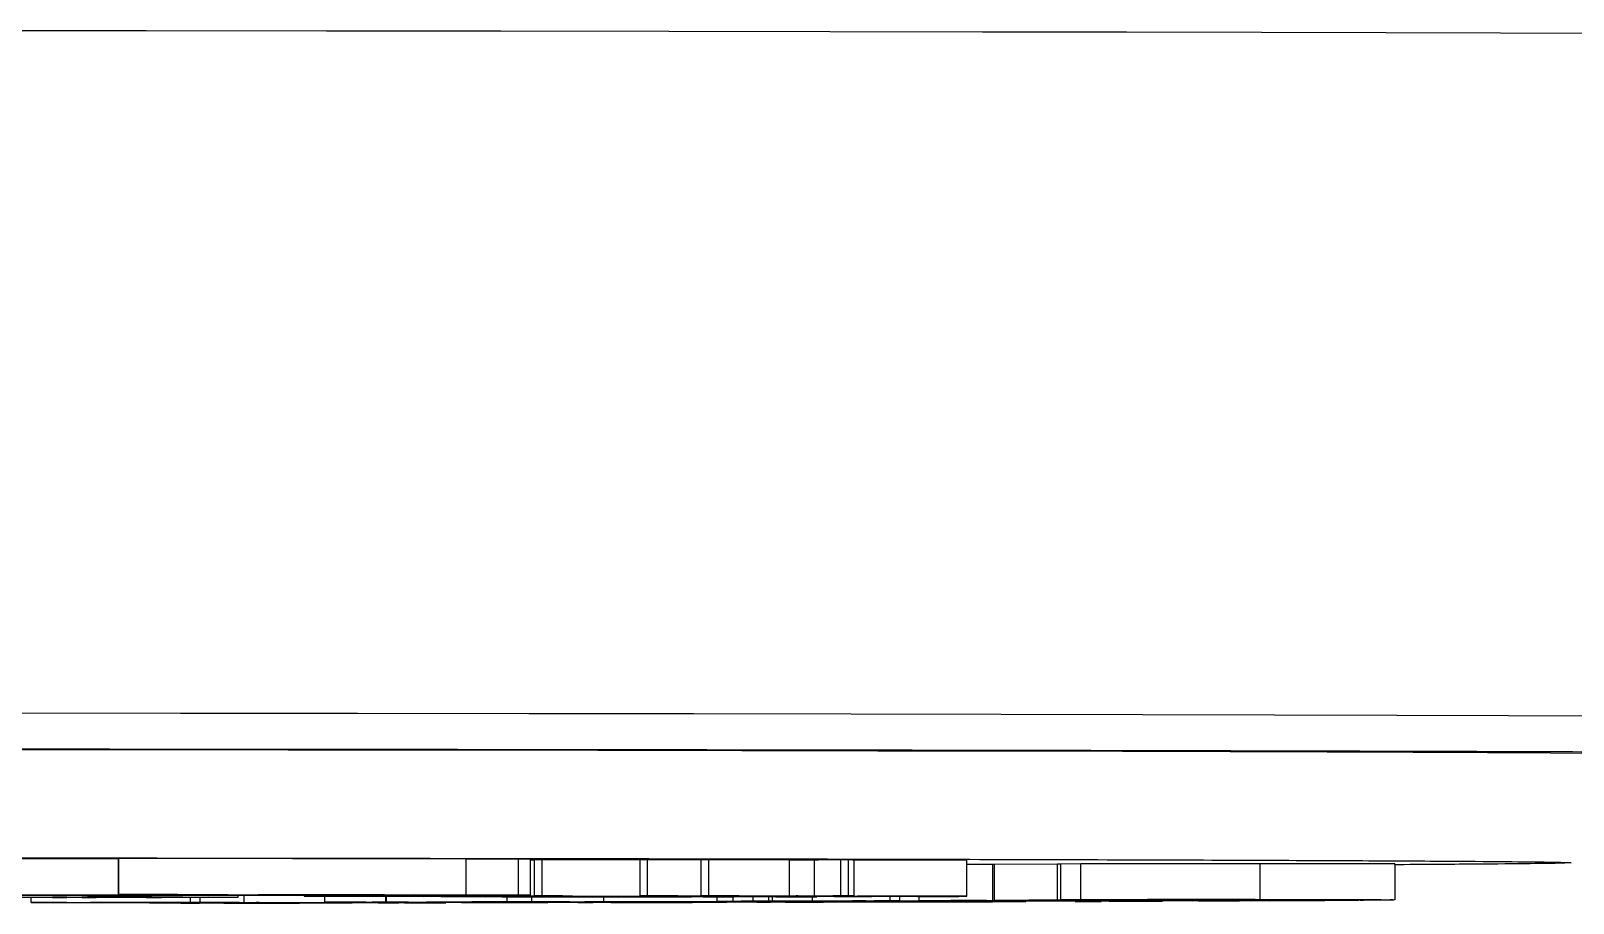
# Model space of a CAD drawing. Header units: millimetres. Extents: x 2451 to 4400, y 944 to 2322.
# Drawn here: x 3297.19 to 3340.11, y 1082.76 to 1107.04 of the extents above; entities that cross this region are included whole.
import ezdxf

# ---------------------------------------------------------------- set-up
doc = ezdxf.new("R2010")
doc.units = ezdxf.units.MM

msp = doc.modelspace()

# ---------------------------------------------------------------- linework, layer by layer
at = {"color": 7, "linetype": 'Continuous', "lineweight": 25}
for p, q in [((3299.634, 1083.983), (3295.565, 1083.989)), ((3299.644, 1083.983), (3299.634, 1083.983)), ((3299.634, 1082.983), (3299.634, 1083.983)), ((3309.307, 1083.983), (3299.644, 1083.998)), ((3299.644, 1082.998), (3299.644, 1083.998)), ((3310.766, 1083.983), (3309.307, 1083.983)), ((3309.307, 1082.983), (3309.307, 1083.983)), ((3311.1, 1083.979), (3310.766, 1083.983)), ((3310.766, 1082.983), (3310.766, 1083.983)), ((3311.1, 1082.979), (3311.1, 1083.979)), ((3311.211, 1083.955), (3311.1, 1083.955)), ((3311.417, 1083.96), (3311.211, 1083.958)), ((3311.211, 1082.958), (3311.211, 1083.958)), ((3314.147, 1083.95), (3311.417, 1083.96)), ((3311.417, 1082.96), (3311.417, 1083.96)), ((3314.353, 1083.96), (3314.147, 1083.958)), ((3314.147, 1082.958), (3314.147, 1083.958)), ((3315.85, 1083.955), (3314.353, 1083.96)), ((3314.353, 1082.96), (3314.353, 1083.96)), ((3316.056, 1083.964), (3315.85, 1083.962)), ((3315.85, 1082.962), (3315.85, 1083.962)), ((3318.308, 1083.956), (3316.056, 1083.964)), ((3316.056, 1082.964), (3316.056, 1083.964)), ((3318.308, 1082.956), (3318.308, 1083.956)), ((3318.991, 1083.958), (3318.991, 1082.958)), ((3319.944, 1083.962), (3319.731, 1083.962)), ((3319.731, 1082.962), (3319.731, 1083.962)), ((3319.944, 1082.962), (3319.944, 1083.962)), ((3320.101, 1082.959), (3320.101, 1083.959)), ((3323.235, 1082.952), (3323.235, 1083.952)), ((3323.951, 1083.834), (3323.235, 1083.831)), ((3324.01, 1083.834), (3323.951, 1083.834)), ((3323.951, 1083.834), (3323.951, 1082.834)), ((3325.765, 1083.845), (3324.01, 1083.834)), ((3324.01, 1082.834), (3324.01, 1083.834)), ((3325.858, 1083.845), (3325.765, 1083.845)), ((3325.765, 1082.845), (3325.765, 1083.845)), ((3326.41, 1083.85), (3325.858, 1083.846)), ((3325.858, 1082.846), (3325.858, 1083.846)), ((3326.41, 1082.85), (3326.41, 1083.85)), ((3331.398, 1082.856), (3331.398, 1083.856)), ((3335.161, 1082.848), (3335.161, 1083.848)), ((3340.003, 1083.884), (3340.056, 1083.881)), ((3295.565, 1082.989), (3299.634, 1082.983)), ((3299.39, 1082.982), (3297.186, 1082.986)), ((3297.798, 1082.923), (3297.798, 1082.924)), ((3297.798, 1082.924), (3299.298, 1082.924)), ((3297.798, 1082.924), (3297.798, 1082.924)), ((3297.956, 1082.923), (3297.798, 1082.923)), ((3297.798, 1082.914), (3297.798, 1082.923)), ((3297.956, 1082.914), (3297.956, 1082.923)), ((3298.193, 1082.915), (3298.193, 1082.923)), ((3298.614, 1082.919), (3298.614, 1082.923)), ((3299.219, 1082.919), (3298.614, 1082.919)), ((3298.614, 1082.919), (3298.614, 1082.915)), ((3299.193, 1082.919), (3298.614, 1082.919)), ((3298.771, 1082.961), (3298.771, 1082.983)), ((3299.976, 1082.96), (3298.771, 1082.961)), ((3298.851, 1082.923), (3299.14, 1082.923)), ((3298.851, 1082.914), (3298.851, 1082.919)), ((3299.008, 1082.914), (3299.008, 1082.919)), ((3299.193, 1082.925), (3299.193, 1082.919)), ((3300.087, 1082.914), (3299.219, 1082.919)), ((3299.298, 1082.924), (3299.298, 1082.925)), ((3299.614, 1082.919), (3300.403, 1082.915)), ((3299.634, 1082.983), (3302.68, 1082.992)), ((3299.788, 1082.996), (3299.644, 1082.998)), ((3299.644, 1082.998), (3309.307, 1082.983)), ((3303.741, 1082.976), (3300.238, 1082.981)), ((3300.403, 1082.915), (3300.403, 1082.925)), ((3303.528, 1082.991), (3300.482, 1082.982)), ((3300.482, 1082.982), (3303.985, 1082.976)), ((3300.561, 1082.921), (3300.561, 1082.924)), ((3300.666, 1082.914), (3300.666, 1082.924)), ((3300.824, 1082.914), (3300.824, 1082.924)), ((3300.898, 1082.967), (3300.898, 1082.98)), ((3300.898, 1082.967), (3303.741, 1082.976)), ((3302.68, 1082.992), (3301.268, 1082.994)), ((3304.589, 1082.974), (3301.422, 1082.965)), ((3302.963, 1082.919), (3302.963, 1082.969)), ((3303.128, 1082.781), (3303.128, 1082.97)), ((3307.031, 1082.985), (3303.528, 1082.991)), ((3303.985, 1082.99), (3303.985, 1082.976)), ((3303.985, 1082.976), (3307.031, 1082.985)), ((3308.544, 1082.968), (3304.589, 1082.974)), ((3304.795, 1082.974), (3304.795, 1082.952)), ((3304.795, 1082.952), (3305.001, 1082.954)), ((3307.879, 1082.984), (3304.833, 1082.975)), ((3304.833, 1082.975), (3306.641, 1082.972)), ((3305.001, 1082.954), (3305.001, 1082.974)), ((3305.001, 1082.954), (3306.38, 1082.949)), ((3305.374, 1082.784), (3305.374, 1082.95)), ((3313.115, 1082.924), (3305.846, 1082.949)), ((3306.38, 1082.949), (3306.38, 1082.972)), ((3306.641, 1082.972), (3306.641, 1082.98)), ((3306.641, 1082.972), (3308.195, 1082.973)), ((3310.929, 1082.953), (3306.853, 1082.947)), ((3306.853, 1082.947), (3308.127, 1082.943)), ((3307.069, 1082.787), (3307.069, 1082.945)), ((3307.076, 1082.945), (3307.076, 1082.787)), ((3311.1, 1082.979), (3307.879, 1082.984)), ((3308.127, 1082.949), (3308.127, 1082.943)), ((3308.127, 1082.943), (3312.203, 1082.948)), ((3308.195, 1082.984), (3308.195, 1082.973)), ((3308.195, 1082.973), (3308.544, 1082.968)), ((3308.544, 1082.968), (3308.544, 1082.983)), ((3312.673, 1082.946), (3308.597, 1082.941)), ((3308.597, 1082.941), (3309.835, 1082.937)), ((3309.307, 1082.983), (3310.766, 1082.983)), ((3309.835, 1082.943), (3309.835, 1082.937)), ((3309.835, 1082.937), (3313.911, 1082.942)), ((3314.384, 1082.941), (3310.307, 1082.935)), ((3310.307, 1082.935), (3311.504, 1082.931)), ((3310.444, 1082.793), (3310.444, 1082.933)), ((3310.766, 1082.983), (3311.1, 1082.979)), ((3312.203, 1082.948), (3310.929, 1082.953)), ((3311.122, 1082.931), (3311.122, 1082.794)), ((3311.211, 1082.958), (3311.417, 1082.96)), ((3311.306, 1082.955), (3311.319, 1082.953)), ((3311.319, 1082.953), (3315.899, 1082.937)), ((3311.417, 1082.96), (3314.905, 1082.947)), ((3311.504, 1082.937), (3311.504, 1082.931)), ((3311.504, 1082.931), (3315.58, 1082.936)), ((3315.699, 1082.934), (3311.977, 1082.929)), ((3311.977, 1082.929), (3312.485, 1082.928)), ((3318.622, 1082.933), (3312.262, 1082.955)), ((3312.485, 1082.928), (3312.485, 1082.93)), ((3312.485, 1082.928), (3313.536, 1082.927)), ((3313.911, 1082.942), (3312.673, 1082.946)), ((3313.536, 1082.927), (3313.115, 1082.924)), ((3313.137, 1082.799), (3313.137, 1082.924)), ((3313.536, 1082.927), (3313.536, 1082.931)), ((3314.147, 1082.958), (3314.353, 1082.96)), ((3314.353, 1082.96), (3317.15, 1082.95)), ((3315.58, 1082.936), (3314.384, 1082.941)), ((3314.905, 1082.947), (3316.795, 1082.95)), ((3316.795, 1082.95), (3315.198, 1082.956)), ((3317.304, 1082.948), (3315.413, 1082.946)), ((3315.413, 1082.946), (3317.923, 1082.937)), ((3316.441, 1082.934), (3315.699, 1082.934)), ((3315.85, 1082.962), (3316.056, 1082.964)), ((3315.899, 1082.937), (3315.899, 1082.942)), ((3315.899, 1082.937), (3316.759, 1082.936)), ((3316.056, 1082.964), (3318.308, 1082.956)), ((3316.282, 1082.934), (3316.282, 1082.805)), ((3316.759, 1082.936), (3316.441, 1082.934)), ((3316.733, 1082.808), (3316.733, 1082.936)), ((3316.759, 1082.936), (3316.759, 1082.939)), ((3318.863, 1082.953), (3316.901, 1082.959)), ((3317.15, 1082.95), (3317.15, 1082.959)), ((3317.15, 1082.95), (3318.863, 1082.953)), ((3317.297, 1082.809), (3317.297, 1082.937)), ((3320.175, 1082.938), (3317.304, 1082.948)), ((3319.372, 1082.951), (3317.658, 1082.949)), ((3317.658, 1082.949), (3319.549, 1082.942)), ((3317.732, 1082.81), (3317.732, 1082.936)), ((3317.829, 1082.811), (3317.829, 1082.936)), ((3317.923, 1082.937), (3317.923, 1082.946)), ((3317.923, 1082.937), (3319.066, 1082.936)), ((3318.491, 1082.956), (3320.055, 1082.95)), ((3319.066, 1082.936), (3318.622, 1082.933)), ((3318.942, 1082.814), (3318.942, 1082.935)), ((3319.066, 1082.936), (3319.066, 1082.942)), ((3322.569, 1082.94), (3319.372, 1082.951)), ((3319.549, 1082.942), (3319.549, 1082.95)), ((3319.549, 1082.942), (3320.599, 1082.942)), ((3319.731, 1082.962), (3319.944, 1082.962)), ((3320.599, 1082.942), (3320.175, 1082.938)), ((3320.199, 1082.95), (3321.871, 1082.944)), ((3320.599, 1082.942), (3320.599, 1082.947)), ((3321.105, 1082.822), (3321.105, 1082.945)), ((3321.371, 1082.822), (3321.371, 1082.944)), ((3321.871, 1082.944), (3323.016, 1082.943)), ((3321.915, 1082.825), (3321.915, 1082.942)), ((3323.016, 1082.943), (3322.569, 1082.94)), ((3323.235, 1082.952), (3323.193, 1082.948)), ((3297.196, 1082.773), (3297.196, 1082.912)), ((3297.196, 1082.773), (3301.633, 1082.778)), ((3297.35, 1082.772), (3297.196, 1082.773)), ((3297.578, 1082.773), (3297.35, 1082.772)), ((3299.008, 1082.914), (3297.798, 1082.914)), ((3297.798, 1082.914), (3297.798, 1082.914)), ((3297.798, 1082.914), (3297.956, 1082.914)), ((3301.837, 1082.758), (3298.188, 1082.772)), ((3298.851, 1082.914), (3299.008, 1082.914)), ((3298.913, 1082.773), (3300.494, 1082.767)), ((3299.008, 1082.914), (3299.008, 1082.914)), ((3300.384, 1082.776), (3299.117, 1082.774)), ((3300.824, 1082.914), (3300.087, 1082.914)), ((3300.494, 1082.767), (3301.808, 1082.769)), ((3301.96, 1082.768), (3300.646, 1082.767)), ((3300.646, 1082.767), (3302.561, 1082.759)), ((3300.666, 1082.914), (3300.824, 1082.914)), ((3300.824, 1082.914), (3300.824, 1082.914)), ((3301.363, 1082.757), (3301.363, 1082.76)), ((3301.515, 1082.756), (3301.363, 1082.757)), ((3301.363, 1082.757), (3301.634, 1082.757)), ((3306.133, 1082.762), (3301.515, 1082.756)), ((3301.633, 1082.778), (3301.633, 1082.913)), ((3301.633, 1082.778), (3303, 1082.776)), ((3301.634, 1082.757), (3301.634, 1082.759)), ((3301.899, 1082.779), (3301.899, 1082.913)), ((3301.899, 1082.779), (3303.128, 1082.781)), ((3302.082, 1082.778), (3301.899, 1082.779)), ((3302.004, 1082.772), (3302.004, 1082.778)), ((3302.004, 1082.772), (3302.276, 1082.773)), ((3302.157, 1082.772), (3302.004, 1082.772)), ((3302.336, 1082.778), (3302.082, 1082.778)), ((3302.276, 1082.773), (3303.78, 1082.767)), ((3303, 1082.776), (3302.823, 1082.775)), ((3307.333, 1082.765), (3302.962, 1082.778)), ((3303, 1082.776), (3303, 1082.778)), ((3303.128, 1082.781), (3310.015, 1082.773)), ((3303.174, 1082.759), (3304.351, 1082.76)), ((3303.509, 1082.767), (3303.407, 1082.767)), ((3303.546, 1082.778), (3303.461, 1082.778)), ((3303.461, 1082.778), (3307.587, 1082.766)), ((3303.78, 1082.767), (3303.509, 1082.767)), ((3311.323, 1082.77), (3303.546, 1082.778)), ((3303.78, 1082.767), (3303.78, 1082.776)), ((3304.351, 1082.76), (3304.351, 1082.774)), ((3305.358, 1082.766), (3305.358, 1082.771)), ((3305.358, 1082.766), (3305.634, 1082.766)), ((3305.374, 1082.784), (3307.069, 1082.787)), ((3305.557, 1082.783), (3305.374, 1082.784)), ((3305.896, 1082.784), (3305.557, 1082.783)), ((3305.634, 1082.766), (3305.634, 1082.77)), ((3305.634, 1082.766), (3306.133, 1082.762)), ((3306.133, 1082.762), (3306.133, 1082.769)), ((3310.099, 1082.773), (3306.522, 1082.784)), ((3306.776, 1082.784), (3311.577, 1082.77)), ((3306.878, 1082.785), (3306.835, 1082.785)), ((3306.857, 1082.764), (3306.857, 1082.767)), ((3307.042, 1082.763), (3306.857, 1082.764)), ((3306.857, 1082.764), (3307.196, 1082.764)), ((3307.071, 1082.786), (3306.878, 1082.785)), ((3308.737, 1082.766), (3307.042, 1082.763)), ((3307.069, 1082.787), (3307.076, 1082.787)), ((3307.076, 1082.787), (3310.444, 1082.793)), ((3307.196, 1082.764), (3307.196, 1082.766)), ((3307.587, 1082.766), (3307.587, 1082.774)), ((3312.712, 1082.774), (3307.699, 1082.786)), ((3308.213, 1082.766), (3308.213, 1082.773)), ((3308.213, 1082.766), (3308.552, 1082.766)), ((3308.316, 1082.787), (3310.489, 1082.782)), ((3309.46, 1082.79), (3308.381, 1082.788)), ((3308.552, 1082.766), (3308.552, 1082.773)), ((3308.552, 1082.766), (3308.737, 1082.766)), ((3308.737, 1082.766), (3308.737, 1082.772)), ((3310.015, 1082.773), (3310.015, 1082.773)), ((3310.015, 1082.773), (3310.099, 1082.773)), ((3310.444, 1082.793), (3312.06, 1082.791)), ((3310.489, 1082.782), (3311.606, 1082.784)), ((3311.816, 1082.783), (3310.698, 1082.781)), ((3310.698, 1082.781), (3313.328, 1082.775)), ((3311.122, 1082.794), (3313.137, 1082.799)), ((3311.349, 1082.794), (3311.122, 1082.794)), ((3311.577, 1082.77), (3311.323, 1082.77)), ((3311.561, 1082.794), (3311.349, 1082.794)), ((3311.637, 1082.787), (3311.427, 1082.788)), ((3311.427, 1082.788), (3311.658, 1082.788)), ((3311.577, 1082.77), (3311.577, 1082.777)), ((3311.606, 1082.784), (3311.606, 1082.787)), ((3311.658, 1082.788), (3313.727, 1082.783)), ((3312.06, 1082.791), (3311.937, 1082.791)), ((3317.623, 1082.783), (3312.183, 1082.794)), ((3312.415, 1082.772), (3312.415, 1082.775)), ((3312.415, 1082.772), (3312.646, 1082.773)), ((3312.625, 1082.772), (3312.415, 1082.772)), ((3316.555, 1082.779), (3312.625, 1082.772)), ((3312.646, 1082.774), (3312.646, 1082.773)), ((3315.221, 1082.791), (3312.747, 1082.796)), ((3312.763, 1082.797), (3313.152, 1082.798)), ((3313.496, 1082.783), (3313.355, 1082.783)), ((3313.727, 1082.783), (3313.496, 1082.783)), ((3313.727, 1082.783), (3313.727, 1082.791)), ((3313.956, 1082.775), (3313.956, 1082.791)), ((3313.956, 1082.775), (3314.958, 1082.777)), ((3314.958, 1082.777), (3314.958, 1082.789)), ((3316.001, 1082.792), (3315.221, 1082.791)), ((3315.349, 1082.783), (3315.349, 1082.788)), ((3315.349, 1082.783), (3315.611, 1082.783)), ((3316.263, 1082.792), (3315.448, 1082.79)), ((3315.448, 1082.79), (3318.187, 1082.785)), ((3315.611, 1082.783), (3315.611, 1082.787)), ((3315.611, 1082.783), (3316.555, 1082.779)), ((3320.701, 1082.788), (3316.263, 1082.792)), ((3316.555, 1082.779), (3316.555, 1082.786)), ((3317.1, 1082.795), (3316.756, 1082.793)), ((3316.756, 1082.793), (3320.63, 1082.79)), ((3317.398, 1082.782), (3317.398, 1082.784)), ((3317.627, 1082.781), (3317.398, 1082.782)), ((3317.398, 1082.782), (3317.61, 1082.782)), ((3317.61, 1082.782), (3317.61, 1082.783)), ((3319.253, 1082.785), (3317.627, 1082.781)), ((3317.829, 1082.811), (3319.944, 1082.809)), ((3318.187, 1082.785), (3318.187, 1082.79)), ((3318.812, 1082.785), (3318.812, 1082.79)), ((3318.812, 1082.785), (3319.024, 1082.785)), ((3318.942, 1082.814), (3321.105, 1082.822)), ((3319.208, 1082.814), (3318.942, 1082.814)), ((3319.024, 1082.785), (3319.024, 1082.79)), ((3319.024, 1082.785), (3319.253, 1082.785)), ((3319.83, 1082.816), (3319.208, 1082.814)), ((3319.208, 1082.799), (3319.208, 1082.814)), ((3319.253, 1082.785), (3319.253, 1082.789)), ((3319.944, 1082.809), (3319.838, 1082.808)), ((3326.763, 1082.808), (3320.427, 1082.817)), ((3321.692, 1082.79), (3320.701, 1082.788)), ((3321.371, 1082.822), (3320.749, 1082.819)), ((3320.861, 1082.818), (3320.861, 1082.82)), ((3320.861, 1082.818), (3327.196, 1082.81)), ((3321.042, 1082.802), (3321.042, 1082.816)), ((3321.042, 1082.802), (3322.608, 1082.807)), ((3321.29, 1082.802), (3321.042, 1082.802)), ((3321.105, 1082.822), (3321.371, 1082.822)), ((3321.25, 1082.79), (3321.462, 1082.791)), ((3321.479, 1082.802), (3321.29, 1082.802)), ((3321.462, 1082.791), (3321.692, 1082.79)), ((3321.915, 1082.825), (3323.951, 1082.834)), ((3323.237, 1082.822), (3321.915, 1082.825)), ((3323.76, 1082.8), (3322.352, 1082.803)), ((3322.608, 1082.807), (3322.608, 1082.814)), ((3322.608, 1082.807), (3322.857, 1082.806)), ((3322.857, 1082.806), (3322.701, 1082.806)), ((3322.812, 1082.804), (3322.812, 1082.806)), ((3322.812, 1082.804), (3324.883, 1082.801)), ((3322.857, 1082.806), (3322.857, 1082.813)), ((3322.909, 1082.825), (3323.462, 1082.823)), ((3323.786, 1082.832), (3323.004, 1082.828)), ((3323.462, 1082.823), (3323.237, 1082.822)), ((3323.462, 1082.823), (3323.462, 1082.83)), ((3323.722, 1082.797), (3323.722, 1082.801)), ((3329.522, 1082.815), (3323.786, 1082.832)), ((3323.951, 1082.834), (3329.69, 1082.817)), ((3324.01, 1082.834), (3325.765, 1082.845)), ((3324.303, 1082.834), (3324.01, 1082.834)), ((3324.394, 1082.835), (3324.303, 1082.834)), ((3324.454, 1082.799), (3324.448, 1082.799)), ((3324.883, 1082.801), (3324.883, 1082.811)), ((3331.899, 1082.83), (3324.945, 1082.835)), ((3325.503, 1082.841), (3325.002, 1082.838)), ((3325.23, 1082.837), (3325.23, 1082.84)), ((3325.23, 1082.837), (3328.245, 1082.835)), ((3325.765, 1082.845), (3327.617, 1082.844)), ((3325.858, 1082.846), (3326.41, 1082.85)), ((3326.162, 1082.845), (3325.858, 1082.846)), ((3326.235, 1082.846), (3326.162, 1082.845)), ((3326.253, 1082.805), (3326.253, 1082.809)), ((3326.253, 1082.805), (3326.875, 1082.807)), ((3326.518, 1082.804), (3326.253, 1082.805)), ((3328.682, 1082.812), (3326.518, 1082.804)), ((3333.979, 1082.843), (3326.749, 1082.847)), ((3326.875, 1082.807), (3326.977, 1082.807)), ((3326.948, 1082.849), (3334.178, 1082.845)), ((3327.196, 1082.81), (3327.196, 1082.822)), ((3327.617, 1082.844), (3327.617, 1082.846)), ((3327.617, 1082.844), (3327.622, 1082.844)), ((3327.622, 1082.844), (3327.622, 1082.846)), ((3327.794, 1082.81), (3327.794, 1082.82)), ((3327.794, 1082.81), (3328.416, 1082.812)), ((3327.84, 1082.841), (3327.84, 1082.846)), ((3328.131, 1082.84), (3327.84, 1082.841)), ((3327.84, 1082.841), (3327.948, 1082.841)), ((3327.948, 1082.841), (3327.948, 1082.846)), ((3327.948, 1082.841), (3330.816, 1082.839)), ((3328.245, 1082.835), (3328.765, 1082.838)), ((3328.416, 1082.812), (3328.416, 1082.818)), ((3328.416, 1082.812), (3328.682, 1082.812)), ((3329.057, 1082.837), (3328.537, 1082.834)), ((3328.537, 1082.834), (3332.184, 1082.832)), ((3328.682, 1082.812), (3328.682, 1082.818)), ((3331.672, 1082.825), (3329.522, 1082.815)), ((3329.69, 1082.817), (3329.69, 1082.832)), ((3329.69, 1082.817), (3330.653, 1082.822)), ((3329.915, 1082.827), (3329.915, 1082.831)), ((3329.915, 1082.827), (3330.097, 1082.828)), ((3330.097, 1082.828), (3330.097, 1082.831)), ((3330.097, 1082.828), (3331.672, 1082.825)), ((3330.708, 1082.838), (3330.514, 1082.839)), ((3330.816, 1082.839), (3330.708, 1082.838)), ((3330.816, 1082.839), (3330.816, 1082.845)), ((3331.672, 1082.825), (3331.672, 1082.83)), ((3332.018, 1082.828), (3332.126, 1082.829)), ((3332.311, 1082.828), (3332.018, 1082.828)), ((3332.184, 1082.832), (3332.184, 1082.844)), ((3332.249, 1082.841), (3332.249, 1082.844)), ((3332.249, 1082.841), (3332.436, 1082.841)), ((3334.137, 1082.838), (3332.311, 1082.828)), ((3332.436, 1082.841), (3332.436, 1082.844)), ((3332.436, 1082.841), (3334.137, 1082.838)), ((3332.735, 1082.832), (3332.735, 1082.844)), ((3332.735, 1082.832), (3333.199, 1082.835)), ((3334.187, 1082.841), (3334.274, 1082.842)), ((3334.492, 1082.841), (3334.187, 1082.841)), ((3335.021, 1082.846), (3334.492, 1082.841)), ((3335.089, 1082.846), (3335.021, 1082.846))]:
    msp.add_line(p, q, dxfattribs=at)
at = {"color": 7, "linetype": 'Continuous', "lineweight": 25, "flags": 128}
for points in [[(3348.382, 1106.929), (3347.591, 1106.934), (3345.721, 1106.945), (3343.507, 1106.956), (3340.959, 1106.966), (3338.089, 1106.976), (3334.91, 1106.986), (3331.437, 1106.995), (3327.687, 1107.003), (3323.676, 1107.011), (3319.423, 1107.018), (3314.947, 1107.025), (3310.271, 1107.031), (3305.415, 1107.036), (3300.401, 1107.041), (3295.254, 1107.045)], [(3350.265, 1087.912), (3349.125, 1087.923), (3347.633, 1087.934), (3345.798, 1087.945), (3343.626, 1087.955), (3341.129, 1087.966), (3338.316, 1087.975), (3335.202, 1087.985), (3331.799, 1087.994), (3328.124, 1088.002), (3324.193, 1088.01), (3320.024, 1088.017), (3315.635, 1088.024), (3311.047, 1088.03), (3306.28, 1088.035), (3301.357, 1088.04), (3296.298, 1088.044), (3291.127, 1088.047), (3285.868, 1088.05)], [(3343.056, 1086.881), (3343.011, 1086.887), (3342.655, 1086.897), (3341.945, 1086.908), (3340.884, 1086.919), (3339.478, 1086.929), (3337.733, 1086.939), (3335.659, 1086.949), (3333.265, 1086.958), (3330.564, 1086.968), (3327.569, 1086.976), (3324.295, 1086.984), (3320.758, 1086.992), (3316.976, 1086.999), (3312.967, 1087.006), (3308.753, 1087.012), (3304.353, 1087.017), (3299.789, 1087.022), (3295.085, 1087.026)], [(3295.378, 1082.919), (3295.564, 1082.921), (3296.103, 1082.924), (3296.942, 1082.925), (3297.999, 1082.926), (3299.171, 1082.927), (3300.342, 1082.926), (3301.4, 1082.925), (3302.238, 1082.924), (3302.777, 1082.921), (3302.963, 1082.919), (3302.777, 1082.916), (3302.238, 1082.914), (3301.4, 1082.912), (3300.342, 1082.911), (3299.171, 1082.911), (3297.999, 1082.911), (3296.942, 1082.912), (3296.103, 1082.914), (3295.564, 1082.916), (3295.378, 1082.919)], [(3296.199, 1082.919), (3296.378, 1082.921), (3296.894, 1082.923), (3297.685, 1082.924), (3298.655, 1082.925), (3299.686, 1082.925), (3300.656, 1082.924), (3301.447, 1082.923), (3301.963, 1082.921), (3302.142, 1082.919), (3301.963, 1082.917), (3301.447, 1082.915), (3300.656, 1082.913), (3299.686, 1082.913), (3298.655, 1082.913), (3297.685, 1082.913), (3296.894, 1082.915), (3296.378, 1082.917), (3296.199, 1082.919)]]:
    msp.add_lwpolyline(points, dxfattribs=at)
at = {"color": 7, "linetype": 'Continuous', "lineweight": 25}
for points, knots in [([(3349.281, 1086.911), (3348.755, 1086.917), (3347.692, 1086.928), (3345.154, 1086.943), (3341.884, 1086.959), (3337.822, 1086.974), (3333.01, 1086.988), (3327.517, 1087.001), (3321.424, 1087.013), (3314.821, 1087.023), (3307.842, 1087.032), (3300.6, 1087.039), (3293.223, 1087.044), (3288.185, 1087.046), (3285.689, 1087.047)], [0, 0, 0, 0, 0.0799588, 0.1613715, 0.2441424, 0.3288926, 0.4142166, 0.5, 0.5857784, 0.6711024, 0.7558576, 0.8386237, 0.9200388, 1, 1, 1, 1]), ([(3203.11, 1083.884), (3203.158, 1083.887), (3203.264, 1083.895), (3204.134, 1083.908), (3205.615, 1083.922), (3207.79, 1083.935), (3210.621, 1083.949), (3214.135, 1083.962), (3218.289, 1083.974), (3223.032, 1083.985), (3228.294, 1083.995), (3233.985, 1084.004), (3240.008, 1084.012), (3246.231, 1084.018), (3252.597, 1084.022), (3258.949, 1084.025), (3265.288, 1084.027), (3271.555, 1084.028), (3277.823, 1084.027), (3284.161, 1084.025), (3290.514, 1084.022), (3296.88, 1084.018), (3303.103, 1084.012), (3309.126, 1084.004), (3314.817, 1083.995), (3320.079, 1083.985), (3324.822, 1083.974), (3328.976, 1083.962), (3332.49, 1083.949), (3335.321, 1083.935), (3337.496, 1083.922), (3338.977, 1083.908), (3339.849, 1083.895), (3339.955, 1083.887), (3340.003, 1083.884)], [0, 0, 0, 0, 0.023828, 0.053273, 0.084485, 0.115699, 0.147957, 0.180726, 0.213842, 0.247136, 0.28043, 0.313546, 0.346314, 0.378573, 0.409785, 0.440999, 0.470442, 0.499888, 0.529332, 0.558778, 0.58999, 0.621203, 0.653462, 0.68623, 0.719347, 0.752641, 0.785934, 0.819051, 0.851819, 0.884078, 0.915289, 0.946503, 0.975948, 1, 1, 1, 1]), ([(3318.991, 1083.958), (3318.872, 1083.958), (3318.692, 1083.957), (3318.464, 1083.957), (3318.36, 1083.956), (3318.308, 1083.956)], [0, 0, 0, 0, 0.498826, 0.749076, 1, 1, 1, 1]), ([(3319.731, 1083.962), (3319.685, 1083.961), (3319.592, 1083.961), (3319.394, 1083.959), (3319.152, 1083.958), (3318.991, 1083.958)], [0, 0, 0, 0, 0.251433, 0.502936, 1, 1, 1, 1]), ([(3320.065, 1083.959), (3320.069, 1083.959), (3320.078, 1083.96), (3319.993, 1083.961), (3319.944, 1083.962)], [0, 0, 0, 0, 0.431539, 1, 1, 1, 1]), ([(3323.235, 1083.952), (3322.918, 1083.951), (3322.284, 1083.951), (3321.214, 1083.951), (3320.469, 1083.95), (3320.055, 1083.95)], [0, 0, 0, 0, 0.307787, 0.615394, 1, 1, 1, 1]), ([(3331.398, 1083.856), (3330.731, 1083.856), (3329.703, 1083.856), (3328.299, 1083.856), (3327.381, 1083.854), (3326.721, 1083.853), (3326.515, 1083.851), (3326.41, 1083.85)], [0, 0, 0, 0, 0.320379, 0.494238, 0.669149, 0.833043, 1, 1, 1, 1]), ([(3335.135, 1083.848), (3335.141, 1083.848), (3335.184, 1083.849), (3334.937, 1083.851), (3334.345, 1083.853), (3333.129, 1083.855), (3332.059, 1083.855), (3331.398, 1083.856)], [0, 0, 0, 0, 0.030225, 0.211144, 0.392436, 0.624543, 1, 1, 1, 1]), ([(3340.056, 1083.881), (3340, 1083.877), (3339.888, 1083.868), (3338.992, 1083.854), (3337.451, 1083.841), (3336.138, 1083.832), (3335.189, 1083.827), (3335.161, 1083.827)], [0, 0, 0, 0, 0.240789, 0.481589, 0.73683, 0.992091, 1, 1, 1, 1]), ([(3290.675, 1082.974), (3291.344, 1082.974), (3292.597, 1082.974), (3294.412, 1082.974), (3296.456, 1082.976), (3298.112, 1082.979), (3299.062, 1082.981), (3299.39, 1082.982)], [0, 0, 0, 0, 0.198997, 0.37265, 0.545625, 0.843257, 1, 1, 1, 1]), ([(3300.238, 1082.981), (3299.814, 1082.98), (3298.748, 1082.977), (3296.525, 1082.974), (3293.585, 1082.972), (3291.675, 1082.973), (3290.724, 1082.973)], [0, 0, 0, 0, 0.185716, 0.467958, 0.734859, 1, 1, 1, 1]), ([(3298.193, 1082.923), (3298.191, 1082.923), (3298.189, 1082.923), (3298.159, 1082.923), (3298.119, 1082.923), (3298.05, 1082.923), (3297.994, 1082.923), (3297.956, 1082.923)], [0, 0, 0, 0, 0.250411, 0.398556, 0.54744, 0.686236, 1, 1, 1, 1]), ([(3298.614, 1082.923), (3298.615, 1082.923), (3298.618, 1082.923), (3298.649, 1082.923), (3298.7, 1082.923), (3298.769, 1082.923), (3298.823, 1082.923), (3298.851, 1082.923)], [0, 0, 0, 0, 0.2228941, 0.3848357, 0.547319, 0.7730719, 1, 1, 1, 1]), ([(3298.771, 1082.961), (3298.974, 1082.962), (3299.38, 1082.963), (3299.936, 1082.964), (3300.443, 1082.966), (3300.746, 1082.967), (3300.898, 1082.967)], [0, 0, 0, 0, 0.2816241, 0.5632509, 0.7816188, 1, 1, 1, 1]), ([(3299.14, 1082.923), (3299.282, 1082.923), (3299.508, 1082.923), (3299.793, 1082.923), (3299.98, 1082.923), (3300.097, 1082.922), (3300.108, 1082.922), (3300.114, 1082.921)], [0, 0, 0, 0, 0.2723579, 0.4349177, 0.5983033, 0.7904262, 1, 1, 1, 1]), ([(3300.114, 1082.921), (3300.103, 1082.921), (3300.086, 1082.92), (3299.892, 1082.92), (3299.672, 1082.919), (3299.43, 1082.919), (3299.264, 1082.919), (3299.193, 1082.919)], [0, 0, 0, 0, 0.330883, 0.501179, 0.670916, 0.859688, 1, 1, 1, 1]), ([(3299.298, 1082.924), (3299.486, 1082.924), (3299.79, 1082.924), (3300.159, 1082.923), (3300.387, 1082.923), (3300.537, 1082.922), (3300.552, 1082.922), (3300.561, 1082.921)], [0, 0, 0, 0, 0.300185, 0.484444, 0.635934, 0.787745, 1, 1, 1, 1]), ([(3300.561, 1082.921), (3300.552, 1082.921), (3300.536, 1082.921), (3300.365, 1082.92), (3300.101, 1082.919), (3299.838, 1082.919), (3299.661, 1082.919), (3299.614, 1082.919)], [0, 0, 0, 0, 0.267946, 0.469277, 0.670405, 0.911995, 1, 1, 1, 1]), ([(3301.268, 1082.994), (3301.131, 1082.994), (3300.856, 1082.995), (3300.367, 1082.995), (3300.001, 1082.996), (3299.788, 1082.996)], [0, 0, 0, 0, 0.2959723, 0.5921499, 1, 1, 1, 1]), ([(3301.422, 1082.965), (3301.228, 1082.964), (3300.883, 1082.963), (3300.403, 1082.962), (3300.118, 1082.961), (3299.976, 1082.96)], [0, 0, 0, 0, 0.388154, 0.694028, 1, 1, 1, 1]), ([(3305.846, 1082.949), (3305.755, 1082.949), (3305.574, 1082.95), (3305.235, 1082.951), (3304.956, 1082.951), (3304.795, 1082.952)], [0, 0, 0, 0, 0.297034, 0.594269, 1, 1, 1, 1]), ([(3306.38, 1082.949), (3306.947, 1082.95), (3308.057, 1082.951), (3309.707, 1082.953), (3310.773, 1082.955), (3311.306, 1082.955)], [0, 0, 0, 0, 0.343183, 0.671556, 1, 1, 1, 1]), ([(3312.262, 1082.955), (3312.171, 1082.955), (3311.99, 1082.956), (3311.651, 1082.957), (3311.372, 1082.957), (3311.211, 1082.958)], [0, 0, 0, 0, 0.297034, 0.594269, 1, 1, 1, 1]), ([(3315.198, 1082.956), (3315.107, 1082.956), (3314.926, 1082.956), (3314.586, 1082.957), (3314.308, 1082.958), (3314.147, 1082.958)], [0, 0, 0, 0, 0.29737, 0.594968, 1, 1, 1, 1]), ([(3316.901, 1082.959), (3316.81, 1082.96), (3316.629, 1082.96), (3316.289, 1082.961), (3316.011, 1082.962), (3315.85, 1082.962)], [0, 0, 0, 0, 0.297034, 0.594269, 1, 1, 1, 1]), ([(3318.308, 1082.956), (3318.415, 1082.957), (3318.575, 1082.957), (3318.81, 1082.958), (3318.931, 1082.958), (3318.991, 1082.958)], [0, 0, 0, 0, 0.498374, 0.749082, 1, 1, 1, 1]), ([(3319.608, 1082.956), (3319.479, 1082.956), (3319.197, 1082.955), (3318.803, 1082.955), (3318.568, 1082.956), (3318.491, 1082.956)], [0, 0, 0, 0, 0.360389, 0.789524, 1, 1, 1, 1]), ([(3318.991, 1082.958), (3319.098, 1082.958), (3319.311, 1082.959), (3319.531, 1082.96), (3319.66, 1082.961), (3319.731, 1082.962)], [0, 0, 0, 0, 0.308082, 0.61489, 1, 1, 1, 1]), ([(3320.093, 1082.958), (3320.076, 1082.958), (3320.037, 1082.957), (3319.825, 1082.956), (3319.657, 1082.956), (3319.608, 1082.956)], [0, 0, 0, 0, 0.357282, 0.813025, 1, 1, 1, 1]), ([(3319.944, 1082.962), (3319.996, 1082.961), (3320.078, 1082.96), (3320.083, 1082.959), (3320.084, 1082.959)], [0, 0, 0, 0, 0.630209, 1, 1, 1, 1]), ([(3320.055, 1082.95), (3320.386, 1082.95), (3321.048, 1082.95), (3322.12, 1082.951), (3322.836, 1082.951), (3323.235, 1082.952)], [0, 0, 0, 0, 0.30739, 0.614857, 1, 1, 1, 1]), ([(3323.193, 1082.948), (3323.08, 1082.948), (3322.583, 1082.949), (3321.502, 1082.949), (3320.616, 1082.95), (3320.199, 1082.95)], [0, 0, 0, 0, 0.1355582, 0.5925172, 1, 1, 1, 1]), ([(3298.188, 1082.772), (3298.157, 1082.772), (3298.107, 1082.773), (3297.998, 1082.773), (3297.888, 1082.773), (3297.739, 1082.773), (3297.641, 1082.773), (3297.578, 1082.773)], [0, 0, 0, 0, 0.23968, 0.390629, 0.542071, 0.705503, 1, 1, 1, 1]), ([(3297.956, 1082.914), (3298.001, 1082.914), (3298.064, 1082.914), (3298.136, 1082.914), (3298.173, 1082.915), (3298.191, 1082.915), (3298.192, 1082.915), (3298.193, 1082.915)], [0, 0, 0, 0, 0.364031, 0.510061, 0.655864, 0.843841, 1, 1, 1, 1]), ([(3298.614, 1082.915), (3298.615, 1082.915), (3298.618, 1082.915), (3298.647, 1082.915), (3298.695, 1082.914), (3298.765, 1082.914), (3298.82, 1082.914), (3298.851, 1082.914)], [0, 0, 0, 0, 0.210223, 0.375759, 0.542534, 0.746796, 1, 1, 1, 1]), ([(3299.117, 1082.774), (3299.057, 1082.774), (3298.959, 1082.774), (3298.875, 1082.774), (3298.842, 1082.774), (3298.855, 1082.773), (3298.892, 1082.773), (3298.913, 1082.773)], [0, 0, 0, 0, 0.300073, 0.489629, 0.647488, 0.805846, 1, 1, 1, 1]), ([(3302.823, 1082.775), (3302.577, 1082.775), (3302.084, 1082.776), (3301.335, 1082.776), (3300.74, 1082.776), (3300.476, 1082.776), (3300.384, 1082.776)], [0, 0, 0, 0, 0.329191, 0.661633, 0.881808, 1, 1, 1, 1]), ([(3300.403, 1082.915), (3300.417, 1082.915), (3300.444, 1082.915), (3300.501, 1082.914), (3300.579, 1082.914), (3300.636, 1082.914), (3300.666, 1082.914)], [0, 0, 0, 0, 0.249458, 0.50098, 0.731039, 1, 1, 1, 1]), ([(3301.634, 1082.757), (3301.704, 1082.757), (3301.804, 1082.757), (3301.865, 1082.758), (3301.884, 1082.758)], [0, 0, 0, 0, 0.687811, 1, 1, 1, 1]), ([(3301.808, 1082.769), (3301.927, 1082.769), (3302.117, 1082.769), (3302.301, 1082.77), (3302.369, 1082.77), (3302.329, 1082.771), (3302.221, 1082.771), (3302.157, 1082.772)], [0, 0, 0, 0, 0.253965, 0.40631, 0.559769, 0.73662, 1, 1, 1, 1]), ([(3301.909, 1082.758), (3301.909, 1082.758), (3301.917, 1082.758), (3301.9, 1082.758), (3301.861, 1082.758), (3301.837, 1082.758)], [0, 0, 0, 0, 0.006784, 0.3662, 1, 1, 1, 1]), ([(3303.407, 1082.767), (3303.285, 1082.767), (3303.111, 1082.768), (3302.774, 1082.768), (3302.511, 1082.769), (3302.23, 1082.768), (3302.052, 1082.768), (3301.96, 1082.768)], [0, 0, 0, 0, 0.375008, 0.532176, 0.663237, 0.825783, 1, 1, 1, 1]), ([(3302.962, 1082.778), (3302.926, 1082.778), (3302.865, 1082.779), (3302.75, 1082.779), (3302.648, 1082.779), (3302.514, 1082.779), (3302.413, 1082.779), (3302.346, 1082.779), (3302.336, 1082.778)], [0, 0, 0, 0, 0.239791, 0.395723, 0.528329, 0.660993, 0.950414, 1, 1, 1, 1]), ([(3302.561, 1082.759), (3302.593, 1082.759), (3302.645, 1082.759), (3302.761, 1082.759), (3302.89, 1082.759), (3303.035, 1082.759), (3303.129, 1082.759), (3303.174, 1082.759)], [0, 0, 0, 0, 0.2422509, 0.3981104, 0.5540249, 0.7912917, 1, 1, 1, 1]), ([(3304.351, 1082.76), (3304.564, 1082.761), (3304.991, 1082.761), (3305.353, 1082.763), (3305.474, 1082.764), (3305.4, 1082.765), (3305.358, 1082.766)], [0, 0, 0, 0, 0.248815, 0.500063, 0.713643, 1, 1, 1, 1]), ([(3306.522, 1082.784), (3306.486, 1082.784), (3306.425, 1082.784), (3306.305, 1082.784), (3306.196, 1082.784), (3306.051, 1082.784), (3305.96, 1082.784), (3305.896, 1082.784)], [0, 0, 0, 0, 0.239941, 0.39539, 0.551967, 0.684504, 1, 1, 1, 1]), ([(3306.835, 1082.785), (3306.8, 1082.785), (3306.735, 1082.785), (3306.686, 1082.785), (3306.687, 1082.785), (3306.722, 1082.784), (3306.759, 1082.784), (3306.776, 1082.784)], [0, 0, 0, 0, 0.256868, 0.47724, 0.662008, 0.845558, 1, 1, 1, 1]), ([(3307.699, 1082.786), (3307.655, 1082.786), (3307.585, 1082.786), (3307.465, 1082.786), (3307.361, 1082.786), (3307.221, 1082.786), (3307.132, 1082.786), (3307.071, 1082.786)], [0, 0, 0, 0, 0.2536824, 0.4001164, 0.52343, 0.6771969, 1, 1, 1, 1]), ([(3307.196, 1082.764), (3307.255, 1082.764), (3307.344, 1082.764), (3307.423, 1082.765), (3307.442, 1082.765), (3307.42, 1082.765), (3307.372, 1082.765), (3307.338, 1082.765), (3307.333, 1082.765)], [0, 0, 0, 0, 0.305771, 0.455285, 0.605942, 0.744239, 0.965757, 1, 1, 1, 1]), ([(3307.587, 1082.766), (3307.62, 1082.766), (3307.679, 1082.766), (3307.799, 1082.765), (3307.931, 1082.765), (3308.076, 1082.765), (3308.166, 1082.766), (3308.213, 1082.766)], [0, 0, 0, 0, 0.215896, 0.385328, 0.555954, 0.7641, 1, 1, 1, 1]), ([(3308.381, 1082.788), (3308.325, 1082.788), (3308.243, 1082.788), (3308.195, 1082.788), (3308.2, 1082.788), (3308.2, 1082.788)], [0, 0, 0, 0, 0.636816, 0.940157, 1, 1, 1, 1]), ([(3308.207, 1082.787), (3308.223, 1082.787), (3308.249, 1082.787), (3308.297, 1082.787), (3308.316, 1082.787)], [0, 0, 0, 0, 0.614189, 1, 1, 1, 1]), ([(3311.937, 1082.791), (3311.671, 1082.791), (3311.137, 1082.791), (3310.369, 1082.791), (3309.789, 1082.791), (3309.548, 1082.79), (3309.46, 1082.79)], [0, 0, 0, 0, 0.321306, 0.64529, 0.869658, 1, 1, 1, 1]), ([(3312.183, 1082.794), (3312.126, 1082.794), (3312.041, 1082.794), (3311.9, 1082.795), (3311.787, 1082.794), (3311.67, 1082.794), (3311.6, 1082.794), (3311.561, 1082.794)], [0, 0, 0, 0, 0.300741, 0.442976, 0.585498, 0.770192, 1, 1, 1, 1]), ([(3311.606, 1082.784), (3311.702, 1082.784), (3311.861, 1082.784), (3311.938, 1082.785), (3311.968, 1082.785)], [0, 0, 0, 0, 0.6084263, 1, 1, 1, 1]), ([(3311.978, 1082.785), (3311.981, 1082.786), (3311.993, 1082.786), (3311.884, 1082.786), (3311.729, 1082.787), (3311.637, 1082.787)], [0, 0, 0, 0, 0.107107, 0.469394, 1, 1, 1, 1]), ([(3313.355, 1082.783), (3313.211, 1082.783), (3312.998, 1082.784), (3312.629, 1082.784), (3312.346, 1082.784), (3312.061, 1082.784), (3311.906, 1082.784), (3311.816, 1082.783)], [0, 0, 0, 0, 0.337772, 0.500301, 0.664443, 0.804956, 1, 1, 1, 1]), ([(3312.747, 1082.796), (3312.703, 1082.796), (3312.632, 1082.796), (3312.6, 1082.796), (3312.616, 1082.796), (3312.672, 1082.797), (3312.737, 1082.797), (3312.763, 1082.797)], [0, 0, 0, 0, 0.273037, 0.428356, 0.583344, 0.832242, 1, 1, 1, 1]), ([(3312.646, 1082.773), (3312.709, 1082.773), (3312.798, 1082.773), (3312.851, 1082.773), (3312.839, 1082.773), (3312.79, 1082.774), (3312.737, 1082.774), (3312.712, 1082.774)], [0, 0, 0, 0, 0.358471, 0.509487, 0.66217, 0.836846, 1, 1, 1, 1]), ([(3313.137, 1082.799), (3313.425, 1082.799), (3313.867, 1082.8), (3314.642, 1082.801), (3315.263, 1082.801), (3315.863, 1082.8), (3316.181, 1082.8), (3316.355, 1082.8)], [0, 0, 0, 0, 0.321782, 0.493409, 0.666308, 0.816214, 1, 1, 1, 1]), ([(3313.152, 1082.798), (3313.402, 1082.798), (3313.772, 1082.799), (3314.429, 1082.799), (3314.96, 1082.799), (3315.439, 1082.799), (3315.712, 1082.798), (3315.83, 1082.798)], [0, 0, 0, 0, 0.331594, 0.48998, 0.648562, 0.847889, 1, 1, 1, 1]), ([(3313.328, 1082.775), (3313.37, 1082.775), (3313.441, 1082.775), (3313.575, 1082.775), (3313.711, 1082.775), (3313.844, 1082.775), (3313.922, 1082.775), (3313.956, 1082.775)], [0, 0, 0, 0, 0.244529, 0.408946, 0.573274, 0.814793, 1, 1, 1, 1]), ([(3314.958, 1082.777), (3315.143, 1082.778), (3315.486, 1082.778), (3315.596, 1082.779), (3315.647, 1082.78)], [0, 0, 0, 0, 0.540563, 1, 1, 1, 1]), ([(3315.639, 1082.78), (3315.641, 1082.781), (3315.646, 1082.782), (3315.473, 1082.782), (3315.349, 1082.783)], [0, 0, 0, 0, 0.287101, 1, 1, 1, 1]), ([(3315.83, 1082.798), (3316.02, 1082.798), (3316.331, 1082.797), (3316.555, 1082.796), (3316.543, 1082.795), (3316.377, 1082.793), (3316.136, 1082.793), (3316.001, 1082.792)], [0, 0, 0, 0, 0.272894, 0.445011, 0.618101, 0.78577, 1, 1, 1, 1]), ([(3318.644, 1082.797), (3318.133, 1082.798), (3317.199, 1082.8), (3316.475, 1082.803), (3316.241, 1082.805), (3316.329, 1082.807), (3316.599, 1082.808), (3316.733, 1082.808)], [0, 0, 0, 0, 0.329821, 0.602198, 0.751389, 0.876805, 1, 1, 1, 1]), ([(3316.355, 1082.8), (3316.584, 1082.799), (3316.965, 1082.798), (3317.162, 1082.797), (3317.136, 1082.796), (3317.13, 1082.796)], [0, 0, 0, 0, 0.543092, 0.902457, 1, 1, 1, 1]), ([(3316.733, 1082.808), (3316.773, 1082.808), (3316.853, 1082.809), (3317.038, 1082.809), (3317.194, 1082.809), (3317.297, 1082.809)], [0, 0, 0, 0, 0.2508442, 0.5020675, 1, 1, 1, 1]), ([(3317.024, 1082.808), (3316.94, 1082.807), (3316.783, 1082.807), (3316.774, 1082.805), (3317.007, 1082.804), (3317.799, 1082.801), (3318.669, 1082.8), (3319.208, 1082.799)], [0, 0, 0, 0, 0.097711, 0.183041, 0.35825, 0.602223, 1, 1, 1, 1]), ([(3319.838, 1082.808), (3319.524, 1082.809), (3318.964, 1082.809), (3318.185, 1082.809), (3317.585, 1082.809), (3317.228, 1082.808), (3317.071, 1082.808), (3317.024, 1082.808)], [0, 0, 0, 0, 0.327037, 0.582977, 0.754619, 0.926745, 1, 1, 1, 1]), ([(3317.297, 1082.809), (3317.335, 1082.809), (3317.412, 1082.809), (3317.562, 1082.81), (3317.665, 1082.81), (3317.732, 1082.81)], [0, 0, 0, 0, 0.251606, 0.503238, 1, 1, 1, 1]), ([(3317.61, 1082.782), (3317.661, 1082.782), (3317.737, 1082.782), (3317.785, 1082.783), (3317.774, 1082.783), (3317.722, 1082.783), (3317.658, 1082.783), (3317.623, 1082.783)], [0, 0, 0, 0, 0.327317, 0.476421, 0.626546, 0.796314, 1, 1, 1, 1]), ([(3317.732, 1082.81), (3317.778, 1082.81), (3317.868, 1082.81), (3317.878, 1082.811), (3317.841, 1082.811), (3317.829, 1082.811)], [0, 0, 0, 0, 0.406204, 0.795736, 1, 1, 1, 1]), ([(3318.187, 1082.785), (3318.226, 1082.785), (3318.294, 1082.785), (3318.418, 1082.784), (3318.552, 1082.784), (3318.691, 1082.785), (3318.771, 1082.785), (3318.812, 1082.785)], [0, 0, 0, 0, 0.208612, 0.37176, 0.536244, 0.765787, 1, 1, 1, 1]), ([(3323.982, 1082.796), (3323.754, 1082.796), (3323.354, 1082.795), (3322.545, 1082.794), (3321.471, 1082.794), (3320.094, 1082.795), (3319.135, 1082.796), (3318.644, 1082.797)], [0, 0, 0, 0, 0.169563, 0.297883, 0.425995, 0.705761, 1, 1, 1, 1]), ([(3319.208, 1082.799), (3319.773, 1082.798), (3320.618, 1082.797), (3321.788, 1082.796), (3322.525, 1082.796), (3323.091, 1082.796), (3323.476, 1082.796), (3323.654, 1082.797), (3323.722, 1082.797)], [0, 0, 0, 0, 0.399545, 0.597137, 0.733747, 0.835099, 0.936852, 1, 1, 1, 1]), ([(3320.427, 1082.817), (3320.374, 1082.817), (3320.29, 1082.817), (3320.157, 1082.817), (3320.045, 1082.817), (3319.927, 1082.816), (3319.867, 1082.816), (3319.83, 1082.816)], [0, 0, 0, 0, 0.247687, 0.39562, 0.54446, 0.717172, 1, 1, 1, 1]), ([(3320.63, 1082.79), (3320.691, 1082.79), (3320.812, 1082.79), (3320.999, 1082.79), (3321.15, 1082.79), (3321.221, 1082.79), (3321.25, 1082.79)], [0, 0, 0, 0, 0.2772639, 0.5575672, 0.817889, 1, 1, 1, 1]), ([(3320.749, 1082.819), (3320.712, 1082.819), (3320.656, 1082.819), (3320.657, 1082.819), (3320.704, 1082.818), (3320.78, 1082.818), (3320.837, 1082.818), (3320.861, 1082.818)], [0, 0, 0, 0, 0.3520414, 0.5318269, 0.7130337, 0.8778643, 1, 1, 1, 1]), ([(3322.352, 1082.803), (3322.28, 1082.803), (3322.162, 1082.803), (3321.966, 1082.803), (3321.804, 1082.803), (3321.628, 1082.803), (3321.537, 1082.803), (3321.479, 1082.802)], [0, 0, 0, 0, 0.257237, 0.420431, 0.584481, 0.733875, 1, 1, 1, 1]), ([(3322.701, 1082.806), (3322.659, 1082.806), (3322.586, 1082.806), (3322.56, 1082.805), (3322.592, 1082.805), (3322.678, 1082.804), (3322.765, 1082.804), (3322.812, 1082.804)], [0, 0, 0, 0, 0.249315, 0.435814, 0.622797, 0.797036, 1, 1, 1, 1]), ([(3323.004, 1082.828), (3322.881, 1082.828), (3322.752, 1082.827), (3322.799, 1082.827), (3322.802, 1082.826)], [0, 0, 0, 0, 0.946889, 1, 1, 1, 1]), ([(3323.722, 1082.797), (3323.832, 1082.797), (3324.008, 1082.798), (3324.1, 1082.799), (3324.068, 1082.8), (3323.94, 1082.8), (3323.815, 1082.8), (3323.76, 1082.8)], [0, 0, 0, 0, 0.329126, 0.528564, 0.696809, 0.865433, 1, 1, 1, 1]), ([(3324.439, 1082.799), (3324.394, 1082.798), (3324.306, 1082.797), (3324.087, 1082.797), (3323.982, 1082.796)], [0, 0, 0, 0, 0.517516, 1, 1, 1, 1]), ([(3324.945, 1082.835), (3324.889, 1082.835), (3324.799, 1082.835), (3324.668, 1082.835), (3324.566, 1082.835), (3324.465, 1082.835), (3324.422, 1082.835), (3324.394, 1082.835)], [0, 0, 0, 0, 0.238273, 0.386342, 0.535522, 0.694283, 1, 1, 1, 1]), ([(3324.581, 1082.8), (3324.549, 1082.8), (3324.492, 1082.8), (3324.447, 1082.8), (3324.449, 1082.8), (3324.449, 1082.8)], [0, 0, 0, 0, 0.5446363, 0.9779069, 1, 1, 1, 1]), ([(3324.883, 1082.801), (3324.855, 1082.801), (3324.798, 1082.801), (3324.693, 1082.801), (3324.625, 1082.801), (3324.585, 1082.8), (3324.581, 1082.8)], [0, 0, 0, 0, 0.25202, 0.504232, 0.940351, 1, 1, 1, 1]), ([(3325.002, 1082.838), (3324.983, 1082.838), (3324.951, 1082.838), (3324.972, 1082.838), (3325.022, 1082.837), (3325.112, 1082.837), (3325.19, 1082.837), (3325.23, 1082.837)], [0, 0, 0, 0, 0.306278, 0.493908, 0.637476, 0.819066, 1, 1, 1, 1]), ([(3327.622, 1082.844), (3327.344, 1082.844), (3326.785, 1082.844), (3326.075, 1082.843), (3325.663, 1082.842), (3325.544, 1082.841), (3325.503, 1082.841)], [0, 0, 0, 0, 0.326957, 0.656983, 0.880506, 1, 1, 1, 1]), ([(3326.749, 1082.847), (3326.692, 1082.847), (3326.601, 1082.847), (3326.473, 1082.847), (3326.374, 1082.847), (3326.285, 1082.846), (3326.254, 1082.846), (3326.235, 1082.846)], [0, 0, 0, 0, 0.2389344, 0.3835198, 0.5293247, 0.7100539, 1, 1, 1, 1]), ([(3326.41, 1082.85), (3326.581, 1082.851), (3326.865, 1082.853), (3327.779, 1082.855), (3328.857, 1082.856), (3330.117, 1082.856), (3330.986, 1082.856), (3331.398, 1082.856)], [0, 0, 0, 0, 0.2470751, 0.4117067, 0.5763764, 0.7994592, 1, 1, 1, 1]), ([(3326.715, 1082.85), (3326.696, 1082.85), (3326.661, 1082.85), (3326.663, 1082.849), (3326.72, 1082.849), (3326.801, 1082.849), (3326.886, 1082.849), (3326.936, 1082.849), (3326.948, 1082.849)], [0, 0, 0, 0, 0.3092031, 0.5693339, 0.7017053, 0.8348468, 0.9586804, 1, 1, 1, 1]), ([(3331.263, 1082.854), (3330.605, 1082.854), (3329.652, 1082.854), (3328.366, 1082.854), (3327.557, 1082.853), (3327.001, 1082.852), (3326.796, 1082.851), (3326.725, 1082.85), (3326.715, 1082.85)], [0, 0, 0, 0, 0.370461, 0.536516, 0.705021, 0.84958, 0.977988, 1, 1, 1, 1]), ([(3326.978, 1082.808), (3326.979, 1082.808), (3326.982, 1082.808), (3326.943, 1082.808), (3326.872, 1082.808), (3326.802, 1082.808), (3326.763, 1082.808)], [0, 0, 0, 0, 0.122438, 0.382866, 0.652036, 1, 1, 1, 1]), ([(3327.196, 1082.81), (3327.247, 1082.81), (3327.333, 1082.81), (3327.471, 1082.81), (3327.587, 1082.81), (3327.702, 1082.81), (3327.76, 1082.81), (3327.794, 1082.81)], [0, 0, 0, 0, 0.239524, 0.40579, 0.571729, 0.750468, 1, 1, 1, 1]), ([(3328.765, 1082.838), (3328.805, 1082.838), (3328.871, 1082.838), (3328.85, 1082.839), (3328.73, 1082.84), (3328.486, 1082.84), (3328.261, 1082.84), (3328.131, 1082.84)], [0, 0, 0, 0, 0.250694, 0.402945, 0.556475, 0.743783, 1, 1, 1, 1]), ([(3330.514, 1082.839), (3330.321, 1082.839), (3330.035, 1082.839), (3329.638, 1082.839), (3329.383, 1082.839), (3329.178, 1082.838), (3329.102, 1082.838), (3329.057, 1082.837)], [0, 0, 0, 0, 0.3395156, 0.5022361, 0.666705, 0.8068214, 1, 1, 1, 1]), ([(3330.653, 1082.822), (3330.734, 1082.822), (3330.889, 1082.823), (3330.744, 1082.825), (3330.387, 1082.826), (3330.055, 1082.827), (3329.915, 1082.827)], [0, 0, 0, 0, 0.25104, 0.485737, 0.783075, 1, 1, 1, 1]), ([(3334.752, 1082.847), (3334.763, 1082.847), (3334.806, 1082.848), (3334.501, 1082.85), (3333.816, 1082.852), (3332.665, 1082.853), (3331.752, 1082.853), (3331.263, 1082.854)], [0, 0, 0, 0, 0.069629, 0.257165, 0.430092, 0.695031, 1, 1, 1, 1]), ([(3331.398, 1082.856), (3332.044, 1082.855), (3333.075, 1082.855), (3334.257, 1082.853), (3334.879, 1082.851), (3335.159, 1082.849), (3335.129, 1082.849), (3335.121, 1082.848)], [0, 0, 0, 0, 0.366723, 0.58482, 0.762656, 0.94041, 1, 1, 1, 1]), ([(3332.126, 1082.829), (3332.156, 1082.829), (3332.197, 1082.829), (3332.158, 1082.829), (3332.087, 1082.83), (3331.994, 1082.83), (3331.925, 1082.83), (3331.899, 1082.83)], [0, 0, 0, 0, 0.39106, 0.540188, 0.690013, 0.882685, 1, 1, 1, 1]), ([(3332.184, 1082.832), (3332.239, 1082.832), (3332.329, 1082.831), (3332.461, 1082.832), (3332.572, 1082.832), (3332.671, 1082.832), (3332.713, 1082.832), (3332.735, 1082.832)], [0, 0, 0, 0, 0.238521, 0.395636, 0.552314, 0.766778, 1, 1, 1, 1]), ([(3333.327, 1082.837), (3333.334, 1082.837), (3333.381, 1082.837), (3333.212, 1082.838), (3332.85, 1082.839), (3332.466, 1082.84), (3332.249, 1082.841)], [0, 0, 0, 0, 0.045115, 0.334899, 0.62348, 1, 1, 1, 1]), ([(3334.294, 1082.842), (3334.295, 1082.842), (3334.301, 1082.842), (3334.267, 1082.843), (3334.199, 1082.843), (3334.1, 1082.843), (3334.022, 1082.843), (3333.979, 1082.843)], [0, 0, 0, 0, 0.072094, 0.286641, 0.500817, 0.726997, 1, 1, 1, 1]), ([(3334.178, 1082.845), (3334.232, 1082.845), (3334.325, 1082.845), (3334.452, 1082.845), (3334.56, 1082.845), (3334.658, 1082.845), (3334.696, 1082.846), (3334.717, 1082.846)], [0, 0, 0, 0, 0.203913, 0.348912, 0.493273, 0.720281, 1, 1, 1, 1])]:
    msp.add_open_spline(points, degree=3, knots=knots, dxfattribs=at)

doc.saveas('drawing.dxf')
